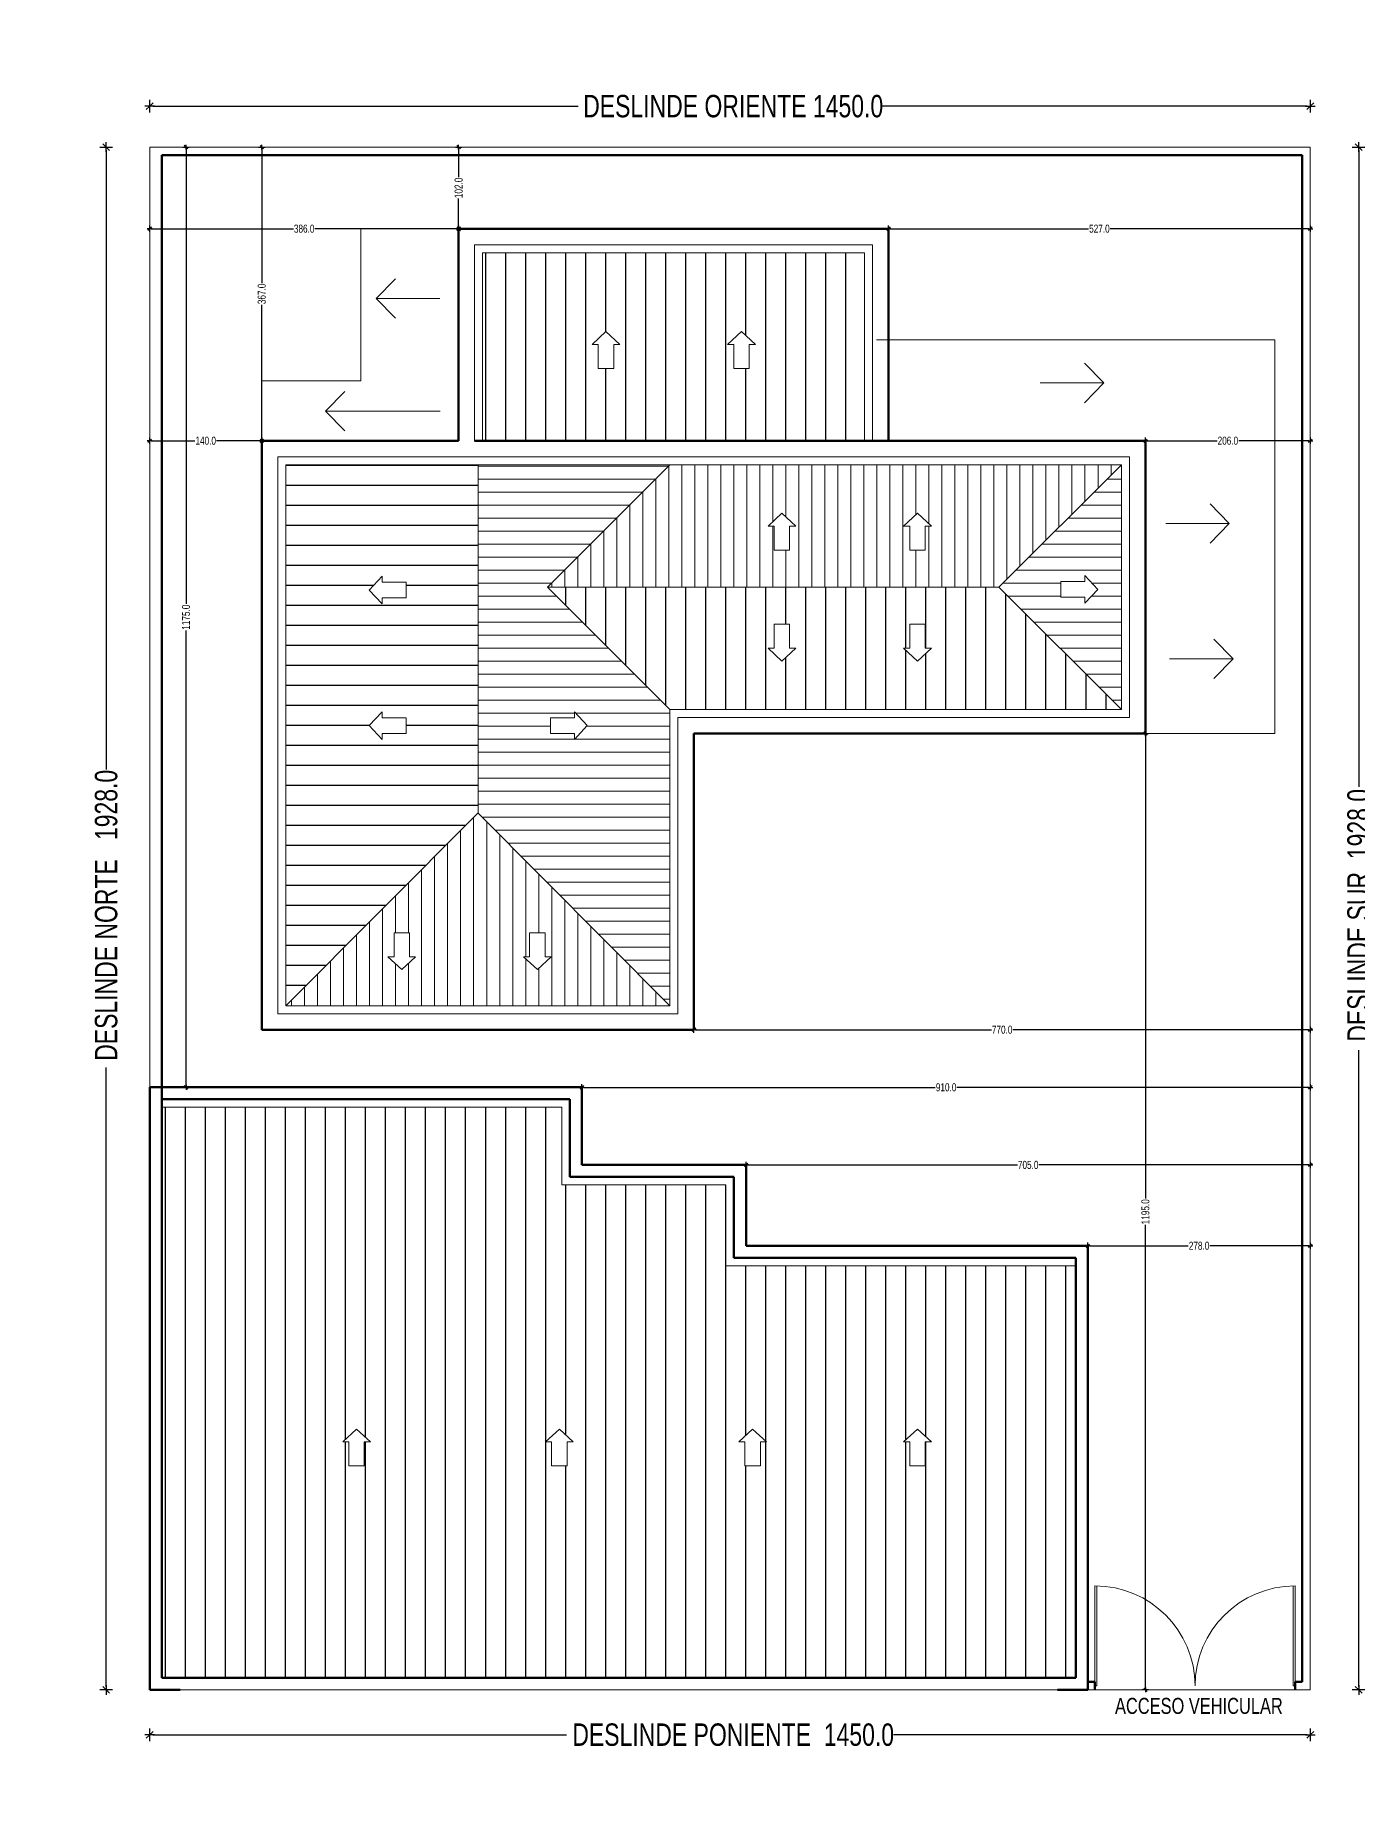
# Model space of a CAD drawing. Header units: centimetres. Extents: x 56177 to 99483, y 493 to 15482.
# Drawn here: x 72194 to 73846, y 6825 to 9037 of the extents above; entities that cross this region are included whole.
import ezdxf

# ---------------------------------------------------------------- set-up
doc = ezdxf.new("R2010")
doc.units = ezdxf.units.CM
doc.header["$MEASUREMENT"] = 0
for name, color, linetype, lineweight in [('0.1 COTAS', 52, 'Continuous', 13), ('0.15 TEXTOS', 212, 'Continuous', 20), ('0.2 VENTANAS', 2, 'Continuous', 20), ('0.5 MUROS', 1, 'Continuous', 50), ('000.2 GENERAL', 2, 'Continuous', 20)]:
    doc.layers.add(name, color=color, linetype=linetype, lineweight=lineweight)
doc.layers.add('0.12 MOBILIARIO BLOQUES', color=251, linetype='Continuous', lineweight=13, true_color=0x616161)
doc.layers.add('COLOR_ GRIS', color=253, linetype='Continuous', true_color=0xb5b5b5)
doc.layers.add('COLOR_ NARANJO', color=2, linetype='Continuous', true_color=0xffff14)
doc.styles.add('NICOLAS 2', font='swisscl.ttf')
doc.dimstyles.new('NICO CMS PEQUEÑAS', dxfattribs={"dimtxt": 10, "dimasz": 2, "dimexe": 0.18, "dimexo": 0.0625, "dimgap": 0.09, "dimtad": 0, "dimdec": 1, "dimzin": 0, "dimdsep": 46, "dimtxsty": 'NICOLAS 2', "dimblk": 'CRUZ2', "dimcen": 0.09, "dimse1": 1, "dimse2": 1, "dimclrd": 256, "dimclrt": 2, "dimadec": 0, "dimazin": 0, "dimtfac": 1, "dimtdec": 1, "dimtofl": 0, "dimtmove": 1, "dimatfit": 2, "dimldrblk": 'CRUZ2', "dimfxl": 1, "dimtolj": 1, "dimtzin": 0, "dimarcsym": 0})
pattern_1 = [(90, (1956.84, 0), (-25, 9e-15), [])]
pattern_2 = [(90, (1956.839, 0), (-16.25, 5e-15), [])]
pattern_3 = [(180, (1956.839, 0), (-2e-14, -16.25), [])]

# ---------------------------------------------------------------- blocks, each defined once
blk = doc.blocks.new('CRUZ2')
at = {"layer": 'COLOR_ NARANJO', "color": 8}
for p, q in [((-1.5, 0), (1.5, 0)), ((0, 2), (0, -2))]:
    blk.add_line(p, q, dxfattribs=at)
at = {"layer": 'COLOR_ NARANJO', "color": 4}
blk.add_lwpolyline([(-1.06, -1.06), (0, 0), (1.06, 1.06)], dxfattribs=at)
blk = doc.blocks.new('*D643')
at = {"layer": '0.1 COTAS', "lineweight": -2, "transparency": 16777216}
for p, q in [((72282.8, 8893.5), (72282.8, 8119.8)), ((72282.8, 6973.5), (72282.8, 7747.3))]:
    blk.add_line(p, q, dxfattribs=at)
at = {"layer": 'Defpoints', "color": 0, "transparency": 16777216}
for p in [(72337.1, 8897.5), (72282.8, 6969.5), (72337.1, 6969.5)]:
    blk.add_point(p, dxfattribs=at)
at = {"layer": '0.1 COTAS', "lineweight": -2, "transparency": 16777216, "xscale": 4, "yscale": 4, "zscale": 4}
for p, rotation in [((72282.8, 8897.5), 90), ((72282.8, 6969.5), 270)]:
    blk.add_blockref('CRUZ2', p, dxfattribs=dict(at, rotation=rotation))
at = {"layer": '0.1 COTAS', "color": 2, "transparency": 16777216, "insert": (72282.8, 7933.5), "char_height": 28, "attachment_point": 5, "rotation": 90, "style": 'NICOLAS 2'}
blk.add_mtext('\\A1; DESLINDE NORTE   1928.0', dxfattribs=at)
blk = doc.blocks.new('*D644')
at = {"layer": '0.1 COTAS', "lineweight": -2, "transparency": 16777216}
for p, q in [((73847.5, 8893.5), (73847.5, 8097.9)), ((73847.5, 6973.5), (73847.5, 7769.1))]:
    blk.add_line(p, q, dxfattribs=at)
at = {"layer": 'Defpoints', "color": 0, "transparency": 16777216}
for p in [(73787.1, 8897.5), (73787.1, 6969.5), (73847.5, 6969.5)]:
    blk.add_point(p, dxfattribs=at)
at = {"layer": '0.1 COTAS', "lineweight": -2, "transparency": 16777216, "xscale": 4, "yscale": 4, "zscale": 4}
for p, rotation in [((73847.5, 8897.5), 90), ((73847.5, 6969.5), 270)]:
    blk.add_blockref('CRUZ2', p, dxfattribs=dict(at, rotation=rotation))
at = {"layer": '0.1 COTAS', "color": 2, "transparency": 16777216, "insert": (73847.5, 7933.5), "char_height": 28, "attachment_point": 5, "rotation": 90, "style": 'NICOLAS 2'}
blk.add_mtext('\\A1; DESLINDE SUR  1928.0', dxfattribs=at)
blk = doc.blocks.new('*D645')
at = {"layer": '0.1 COTAS', "lineweight": -2, "transparency": 16777216}
for p, q in [((72341.1, 6913.4), (72857.7, 6913.4)), ((73783.1, 6913.4), (73266.5, 6913.4))]:
    blk.add_line(p, q, dxfattribs=at)
at = {"layer": 'Defpoints', "color": 0, "transparency": 16777216}
for p in [(72337.1, 6969.5), (73787.1, 6969.5), (73787.1, 6913.4)]:
    blk.add_point(p, dxfattribs=at)
at = {"layer": '0.1 COTAS', "lineweight": -2, "transparency": 16777216, "xscale": 4, "yscale": 4, "zscale": 4, "rotation": 180}
blk.add_blockref('CRUZ2', (72337.1, 6913.4), dxfattribs=at)
at = {"layer": '0.1 COTAS', "lineweight": -2, "transparency": 16777216, "xscale": 4, "yscale": 4, "zscale": 4}
blk.add_blockref('CRUZ2', (73787.1, 6913.4), dxfattribs=at)
at = {"layer": '0.1 COTAS', "color": 2, "transparency": 16777216, "insert": (73062.1, 6913.4), "char_height": 28, "attachment_point": 5, "style": 'NICOLAS 2'}
blk.add_mtext('\\A1; DESLINDE PONIENTE  1450.0', dxfattribs=at)
blk = doc.blocks.new('*D646')
at = {"layer": '0.1 COTAS', "lineweight": -2, "transparency": 16777216}
for p, q in [((72341.1, 8948.5), (72872.2, 8948.5)), ((73783.1, 8948.5), (73252, 8948.5))]:
    blk.add_line(p, q, dxfattribs=at)
at = {"layer": 'Defpoints', "color": 0, "transparency": 16777216}
for p in [(73787.1, 8948.5), (72337.1, 8897.5), (73787.1, 8897.5)]:
    blk.add_point(p, dxfattribs=at)
at = {"layer": '0.1 COTAS', "lineweight": -2, "transparency": 16777216, "xscale": 4, "yscale": 4, "zscale": 4, "rotation": 180}
blk.add_blockref('CRUZ2', (72337.1, 8948.5), dxfattribs=at)
at = {"layer": '0.1 COTAS', "lineweight": -2, "transparency": 16777216, "xscale": 4, "yscale": 4, "zscale": 4}
blk.add_blockref('CRUZ2', (73787.1, 8948.5), dxfattribs=at)
at = {"layer": '0.1 COTAS', "color": 2, "transparency": 16777216, "insert": (73062.1, 8948.5), "char_height": 28, "attachment_point": 5, "style": 'NICOLAS 2'}
blk.add_mtext('\\A1; DESLINDE ORIENTE 1450.0', dxfattribs=at)
blk = doc.blocks.new('*D647')
at = {"layer": '0.1 COTAS', "lineweight": -2, "transparency": 16777216}
for p, q in [((72382.5, 8895.5), (72382.5, 8326.6)), ((72382.5, 7724.5), (72382.5, 8293.5))]:
    blk.add_line(p, q, dxfattribs=at)
at = {"layer": 'Defpoints', "color": 0, "transparency": 16777216}
for p in [(72337.1, 8897.5), (72382.5, 8897.5), (72356.1, 7722.5)]:
    blk.add_point(p, dxfattribs=at)
at = {"layer": '0.1 COTAS', "lineweight": -2, "transparency": 16777216, "xscale": 2, "yscale": 2, "zscale": 2}
for p, rotation in [((72382.5, 8897.5), 90), ((72382.5, 7722.5), 270)]:
    blk.add_blockref('CRUZ2', p, dxfattribs=dict(at, rotation=rotation))
at = {"layer": '0.1 COTAS', "color": 2, "transparency": 16777216, "insert": (72382.5, 8310), "char_height": 10, "attachment_point": 5, "rotation": 90, "style": 'NICOLAS 2'}
blk.add_mtext('\\A1;1175.0', dxfattribs=at)
blk = doc.blocks.new('*D648')
at = {"layer": '0.1 COTAS', "lineweight": -2, "transparency": 16777216}
for p, q in [((72477.1, 8895.5), (72477.1, 8727.6)), ((72477.1, 8532.5), (72477.1, 8700.5))]:
    blk.add_line(p, q, dxfattribs=at)
at = {"layer": 'Defpoints', "color": 0, "transparency": 16777216}
for p in [(72477.1, 8897.5), (72477.1, 8897.5), (72477.1, 8530.5)]:
    blk.add_point(p, dxfattribs=at)
at = {"layer": '0.1 COTAS', "lineweight": -2, "transparency": 16777216, "xscale": 2, "yscale": 2, "zscale": 2}
for p, rotation in [((72477.1, 8897.5), 90), ((72477.1, 8530.5), 270)]:
    blk.add_blockref('CRUZ2', p, dxfattribs=dict(at, rotation=rotation))
at = {"layer": '0.1 COTAS', "color": 2, "transparency": 16777216, "insert": (72477.1, 8714), "char_height": 10, "attachment_point": 5, "rotation": 90, "style": 'NICOLAS 2'}
blk.add_mtext('\\A1;367.0', dxfattribs=at)
blk = doc.blocks.new('*D649')
at = {"layer": '0.1 COTAS', "lineweight": -2, "transparency": 16777216}
for p, q in [((72339.1, 8795.5), (72516.6, 8795.5)), ((72721.1, 8795.5), (72543.6, 8795.5))]:
    blk.add_line(p, q, dxfattribs=at)
at = {"layer": 'Defpoints', "color": 0, "transparency": 16777216}
for p in [(72337.1, 8795.5), (72337.1, 8795.5), (72723.1, 8795.5)]:
    blk.add_point(p, dxfattribs=at)
at = {"layer": '0.1 COTAS', "lineweight": -2, "transparency": 16777216, "xscale": 2, "yscale": 2, "zscale": 2, "rotation": 180}
blk.add_blockref('CRUZ2', (72337.1, 8795.5), dxfattribs=at)
at = {"layer": '0.1 COTAS', "lineweight": -2, "transparency": 16777216, "xscale": 2, "yscale": 2, "zscale": 2}
blk.add_blockref('CRUZ2', (72723.1, 8795.5), dxfattribs=at)
at = {"layer": '0.1 COTAS', "color": 2, "transparency": 16777216, "insert": (72530.1, 8795.5), "char_height": 10, "attachment_point": 5, "style": 'NICOLAS 2'}
blk.add_mtext('\\A1;386.0', dxfattribs=at)
blk = doc.blocks.new('*D650')
at = {"layer": '0.1 COTAS', "lineweight": -2, "transparency": 16777216}
for p, q in [((73262.1, 8795.5), (73510.1, 8795.5)), ((73785.1, 8795.5), (73537.1, 8795.5))]:
    blk.add_line(p, q, dxfattribs=at)
at = {"layer": 'Defpoints', "color": 0, "transparency": 16777216}
for p in [(73260.1, 8795.5), (73787.1, 8795.5), (73787.1, 8795.5)]:
    blk.add_point(p, dxfattribs=at)
at = {"layer": '0.1 COTAS', "lineweight": -2, "transparency": 16777216, "xscale": 2, "yscale": 2, "zscale": 2, "rotation": 180}
blk.add_blockref('CRUZ2', (73260.1, 8795.5), dxfattribs=at)
at = {"layer": '0.1 COTAS', "lineweight": -2, "transparency": 16777216, "xscale": 2, "yscale": 2, "zscale": 2}
blk.add_blockref('CRUZ2', (73787.1, 8795.5), dxfattribs=at)
at = {"layer": '0.1 COTAS', "color": 2, "transparency": 16777216, "insert": (73523.6, 8795.5), "char_height": 10, "attachment_point": 5, "style": 'NICOLAS 2'}
blk.add_mtext('\\A1;527.0', dxfattribs=at)
blk = doc.blocks.new('*D651')
at = {"layer": '0.1 COTAS', "lineweight": -2, "transparency": 16777216}
for p, q in [((72723.1, 8895.5), (72723.1, 8859.9)), ((72723.1, 8797.5), (72723.1, 8833.1))]:
    blk.add_line(p, q, dxfattribs=at)
at = {"layer": 'Defpoints', "color": 0, "transparency": 16777216}
for p in [(72722, 8897.5), (72723.1, 8897.5), (72723.1, 8795.5)]:
    blk.add_point(p, dxfattribs=at)
at = {"layer": '0.1 COTAS', "lineweight": -2, "transparency": 16777216, "xscale": 2, "yscale": 2, "zscale": 2}
for p, rotation in [((72723.1, 8897.5), 90), ((72723.1, 8795.5), 270)]:
    blk.add_blockref('CRUZ2', p, dxfattribs=dict(at, rotation=rotation))
at = {"layer": '0.1 COTAS', "color": 2, "transparency": 16777216, "insert": (72723.1, 8846.5), "char_height": 10, "attachment_point": 5, "rotation": 90, "style": 'NICOLAS 2'}
blk.add_mtext('\\A1;102.0', dxfattribs=at)
blk = doc.blocks.new('*D652')
at = {"layer": '0.1 COTAS', "lineweight": -2, "transparency": 16777216}
for p, q in [((72339.1, 8530.5), (72393.7, 8530.5)), ((72475.1, 8530.5), (72420.5, 8530.5))]:
    blk.add_line(p, q, dxfattribs=at)
at = {"layer": 'Defpoints', "color": 0, "transparency": 16777216}
for p in [(72337.1, 8530.5), (72337.1, 8530.5), (72477.1, 8530.5)]:
    blk.add_point(p, dxfattribs=at)
at = {"layer": '0.1 COTAS', "lineweight": -2, "transparency": 16777216, "xscale": 2, "yscale": 2, "zscale": 2, "rotation": 180}
blk.add_blockref('CRUZ2', (72337.1, 8530.5), dxfattribs=at)
at = {"layer": '0.1 COTAS', "lineweight": -2, "transparency": 16777216, "xscale": 2, "yscale": 2, "zscale": 2}
blk.add_blockref('CRUZ2', (72477.1, 8530.5), dxfattribs=at)
at = {"layer": '0.1 COTAS', "color": 2, "transparency": 16777216, "insert": (72407.1, 8530.5), "char_height": 10, "attachment_point": 5, "style": 'NICOLAS 2'}
blk.add_mtext('\\A1;140.0', dxfattribs=at)
blk = doc.blocks.new('*D653')
at = {"layer": '0.1 COTAS', "lineweight": -2, "transparency": 16777216}
for p, q in [((73583.1, 8530.5), (73670.6, 8530.5)), ((73785.1, 8530.5), (73697.6, 8530.5))]:
    blk.add_line(p, q, dxfattribs=at)
at = {"layer": 'Defpoints', "color": 0, "transparency": 16777216}
for p in [(73581.1, 8530.5), (73787.1, 8530.5), (73787.1, 8530.5)]:
    blk.add_point(p, dxfattribs=at)
at = {"layer": '0.1 COTAS', "lineweight": -2, "transparency": 16777216, "xscale": 2, "yscale": 2, "zscale": 2, "rotation": 180}
blk.add_blockref('CRUZ2', (73581.1, 8530.5), dxfattribs=at)
at = {"layer": '0.1 COTAS', "lineweight": -2, "transparency": 16777216, "xscale": 2, "yscale": 2, "zscale": 2}
blk.add_blockref('CRUZ2', (73787.1, 8530.5), dxfattribs=at)
at = {"layer": '0.1 COTAS', "color": 2, "transparency": 16777216, "insert": (73684.1, 8530.5), "char_height": 10, "attachment_point": 5, "style": 'NICOLAS 2'}
blk.add_mtext('\\A1;206.0', dxfattribs=at)
blk = doc.blocks.new('*D654')
at = {"layer": '0.1 COTAS', "lineweight": -2, "transparency": 16777216}
for p, q in [((73581.1, 8162.5), (73581.1, 7583.6)), ((73581.1, 6971.5), (73581.1, 7550.5))]:
    blk.add_line(p, q, dxfattribs=at)
at = {"layer": 'Defpoints', "color": 0, "transparency": 16777216}
for p in [(73581.1, 8164.5), (73581.1, 6969.5), (73581.1, 6969.5)]:
    blk.add_point(p, dxfattribs=at)
at = {"layer": '0.1 COTAS', "lineweight": -2, "transparency": 16777216, "xscale": 2, "yscale": 2, "zscale": 2}
for p, rotation in [((73581.1, 8164.5), 90), ((73581.1, 6969.5), 270)]:
    blk.add_blockref('CRUZ2', p, dxfattribs=dict(at, rotation=rotation))
at = {"layer": '0.1 COTAS', "color": 2, "transparency": 16777216, "insert": (73581.1, 7567), "char_height": 10, "attachment_point": 5, "rotation": 90, "style": 'NICOLAS 2'}
blk.add_mtext('\\A1;1195.0', dxfattribs=at)
blk = doc.blocks.new('*D655')
at = {"layer": '0.1 COTAS', "lineweight": -2, "transparency": 16777216}
for p, q in [((73511.1, 7524.5), (73634.6, 7524.5)), ((73785.1, 7524.5), (73661.6, 7524.5))]:
    blk.add_line(p, q, dxfattribs=at)
at = {"layer": 'Defpoints', "color": 0, "transparency": 16777216}
for p in [(73509.1, 7524.5), (73787.1, 7524.5), (73787.1, 7524.5)]:
    blk.add_point(p, dxfattribs=at)
at = {"layer": '0.1 COTAS', "lineweight": -2, "transparency": 16777216, "xscale": 2, "yscale": 2, "zscale": 2, "rotation": 180}
blk.add_blockref('CRUZ2', (73509.1, 7524.5), dxfattribs=at)
at = {"layer": '0.1 COTAS', "lineweight": -2, "transparency": 16777216, "xscale": 2, "yscale": 2, "zscale": 2}
blk.add_blockref('CRUZ2', (73787.1, 7524.5), dxfattribs=at)
at = {"layer": '0.1 COTAS', "color": 2, "transparency": 16777216, "insert": (73648.1, 7524.5), "char_height": 10, "attachment_point": 5, "style": 'NICOLAS 2'}
blk.add_mtext('\\A1;278.0', dxfattribs=at)
blk = doc.blocks.new('*D656')
at = {"layer": '0.1 COTAS', "lineweight": -2, "transparency": 16777216}
for p, q in [((73084.1, 7625.5), (73421.1, 7625.5)), ((73785.1, 7625.5), (73448.1, 7625.5))]:
    blk.add_line(p, q, dxfattribs=at)
at = {"layer": 'Defpoints', "color": 0, "transparency": 16777216}
for p in [(73082.1, 7625.5), (73787.1, 7625.5), (73787.1, 7625.5)]:
    blk.add_point(p, dxfattribs=at)
at = {"layer": '0.1 COTAS', "lineweight": -2, "transparency": 16777216, "xscale": 2, "yscale": 2, "zscale": 2, "rotation": 180}
blk.add_blockref('CRUZ2', (73082.1, 7625.5), dxfattribs=at)
at = {"layer": '0.1 COTAS', "lineweight": -2, "transparency": 16777216, "xscale": 2, "yscale": 2, "zscale": 2}
blk.add_blockref('CRUZ2', (73787.1, 7625.5), dxfattribs=at)
at = {"layer": '0.1 COTAS', "color": 2, "transparency": 16777216, "insert": (73434.6, 7625.5), "char_height": 10, "attachment_point": 5, "style": 'NICOLAS 2'}
blk.add_mtext('\\A1;705.0', dxfattribs=at)
blk = doc.blocks.new('*D657')
at = {"layer": '0.1 COTAS', "lineweight": -2, "transparency": 16777216}
for p, q in [((72879.1, 7722.5), (73318.5, 7722.5)), ((73785.1, 7722.5), (73345.6, 7722.5))]:
    blk.add_line(p, q, dxfattribs=at)
at = {"layer": 'Defpoints', "color": 0, "transparency": 16777216}
for p in [(72877.1, 7722.5), (73787.1, 7722.5), (73787.1, 7722.5)]:
    blk.add_point(p, dxfattribs=at)
at = {"layer": '0.1 COTAS', "lineweight": -2, "transparency": 16777216, "xscale": 2, "yscale": 2, "zscale": 2, "rotation": 180}
blk.add_blockref('CRUZ2', (72877.1, 7722.5), dxfattribs=at)
at = {"layer": '0.1 COTAS', "lineweight": -2, "transparency": 16777216, "xscale": 2, "yscale": 2, "zscale": 2}
blk.add_blockref('CRUZ2', (73787.1, 7722.5), dxfattribs=at)
at = {"layer": '0.1 COTAS', "color": 2, "transparency": 16777216, "insert": (73332.1, 7722.5), "char_height": 10, "attachment_point": 5, "style": 'NICOLAS 2'}
blk.add_mtext('\\A1;910.0', dxfattribs=at)
blk = doc.blocks.new('*D658')
at = {"layer": '0.1 COTAS', "lineweight": -2, "transparency": 16777216}
for p, q in [((73019.1, 7794.5), (73388.6, 7794.5)), ((73785.1, 7794.5), (73415.6, 7794.5))]:
    blk.add_line(p, q, dxfattribs=at)
at = {"layer": 'Defpoints', "color": 0, "transparency": 16777216}
for p in [(73017.1, 7794.5), (73787.1, 7794.5), (73787.1, 7794.5)]:
    blk.add_point(p, dxfattribs=at)
at = {"layer": '0.1 COTAS', "lineweight": -2, "transparency": 16777216, "xscale": 2, "yscale": 2, "zscale": 2, "rotation": 180}
blk.add_blockref('CRUZ2', (73017.1, 7794.5), dxfattribs=at)
at = {"layer": '0.1 COTAS', "lineweight": -2, "transparency": 16777216, "xscale": 2, "yscale": 2, "zscale": 2}
blk.add_blockref('CRUZ2', (73787.1, 7794.5), dxfattribs=at)
at = {"layer": '0.1 COTAS', "color": 2, "transparency": 16777216, "insert": (73402.1, 7794.5), "char_height": 10, "attachment_point": 5, "style": 'NICOLAS 2'}
blk.add_mtext('\\A1;770.0', dxfattribs=at)

msp = doc.modelspace()

# ---------------------------------------------------------------- hatches: boundary and pattern name
at = {"layer": '0.2 VENTANAS'}
h = msp.add_hatch(dxfattribs=at)
h.set_pattern_fill('ANSI31', color=256, scale=130, angle=495)
h.set_pattern_definition(pattern_3)
h.paths.add_polyline_path([(72987.09, 7824.53), (72987.09, 8194.53), (72834.09, 8347.53), (72987.09, 8500.53), (72747.59, 8500.53), (72747.59, 8065.03)])
h.paths.add_polyline_path([(72867.73, 8157.22), (72867.73, 8164.72), (72867.73, 8164.87), (72837.73, 8164.87), (72837.73, 8184.22), (72867.73, 8184.22), (72867.73, 8184.37), (72867.73, 8191.87), (72883.81, 8174.55)], flags=16)
h = msp.add_hatch(dxfattribs=at)
h.set_pattern_fill('ANSI31', color=256, scale=130, angle=405)
h.set_pattern_definition(pattern_2)
h.paths.add_polyline_path([(73398.09, 8347.53), (73551.09, 8500.53), (72987.09, 8500.53), (72834.09, 8347.53)])
h.paths.add_polyline_path([(73136.6, 8393.86), (73117.25, 8393.86), (73117.25, 8423.86), (73117.1, 8423.86), (73109.6, 8423.86), (73126.93, 8439.94), (73144.25, 8423.86), (73136.6, 8423.86)], flags=16)
h.paths.add_polyline_path([(73278.98, 8423.86), (73296.31, 8439.94), (73313.63, 8423.86), (73305.98, 8423.86), (73305.98, 8393.86), (73286.63, 8393.86), (73286.63, 8423.86), (73286.48, 8423.86)], flags=16)
h = msp.add_hatch(dxfattribs=at)
h.set_pattern_fill('ANSI31', color=256, scale=130, angle=495)
h.set_pattern_definition(pattern_3)
h.paths.add_polyline_path([(73551.09, 8500.53), (73398.09, 8347.53), (73551.09, 8194.53)])
h.paths.add_polyline_path([(73505.43, 8327.41), (73505.43, 8335.06), (73475.43, 8335.06), (73475.43, 8354.42), (73505.43, 8354.42), (73505.43, 8354.57), (73505.43, 8362.07), (73521.51, 8344.74)], flags=16)
h = msp.add_hatch(dxfattribs=at)
h.set_pattern_fill('ANSI31', color=256, scale=130, angle=405)
h.set_pattern_definition(pattern_2)
h.paths.add_polyline_path([(72747.34, 8065.28), (72507.09, 7824.53), (72987.09, 7824.53), (72987.09, 7824.57)])
h.paths.add_polyline_path([(72811.72, 7915.64), (72831.08, 7915.64), (72831.08, 7885.64), (72838.73, 7885.64), (72821.4, 7869.56), (72804.07, 7885.64), (72811.72, 7885.64)], flags=16)
h.paths.add_polyline_path([(72669.35, 7885.64), (72652.02, 7869.56), (72634.7, 7885.64), (72642.35, 7885.64), (72642.35, 7915.64), (72661.7, 7915.64), (72661.7, 7885.64)], flags=16)
at = {"layer": 'COLOR_ GRIS'}
h = msp.add_hatch(dxfattribs=at)
h.set_pattern_fill('ANSI31', color=256, scale=200, angle=405)
h.set_pattern_definition(pattern_1)
h.paths.add_polyline_path([(73230.09, 8765.53), (72753.09, 8765.53), (72753.09, 8530.53), (73230.09, 8530.53)])
h.paths.add_polyline_path([(72916.8, 8620.86), (72897.45, 8620.86), (72897.45, 8650.86), (72897.3, 8650.86), (72889.8, 8650.86), (72907.12, 8666.94), (72924.45, 8650.86), (72916.8, 8650.86)], flags=16)
h.paths.add_polyline_path([(73066.82, 8620.86), (73066.82, 8650.86), (73066.67, 8650.86), (73059.17, 8650.86), (73076.5, 8666.94), (73093.82, 8650.86), (73086.17, 8650.86), (73086.17, 8620.86)], flags=16)
h = msp.add_hatch(dxfattribs=at)
h.set_pattern_fill('ANSI31', color=256, scale=200, angle=495)
h.set_pattern_definition([(180, (1956.84, 0), (-3e-14, -25), [])])
h.paths.add_polyline_path([(72747.59, 8500.53), (72743.09, 8500.53), (72507.09, 8500.53), (72507.09, 7824.53), (72747.59, 8065.53)])
h.paths.add_polyline_path([(72657.45, 8164.87), (72627.45, 8164.87), (72627.45, 8157.22), (72611.37, 8174.55), (72627.45, 8191.87), (72627.45, 8184.22), (72657.45, 8184.22)], flags=16)
h.paths.add_polyline_path([(72627.45, 8326.6), (72611.37, 8343.92), (72627.45, 8361.25), (72627.45, 8353.6), (72657.45, 8353.6), (72657.45, 8334.25), (72627.45, 8334.25)], flags=16)
h = msp.add_hatch(dxfattribs=at)
h.set_pattern_fill('ANSI31', color=256, scale=200, angle=405)
h.set_pattern_definition(pattern_1)
h.paths.add_polyline_path([(73398.09, 8347.53), (72834.09, 8347.53), (72987.09, 8194.53), (73551.09, 8194.53)])
h.paths.add_polyline_path([(73313.63, 8271.19), (73296.31, 8255.11), (73278.98, 8271.19), (73286.63, 8271.19), (73286.63, 8301.19), (73305.98, 8301.19), (73305.98, 8271.19)], flags=16)
h.paths.add_polyline_path([(73144.25, 8271.19), (73126.93, 8255.11), (73109.6, 8271.19), (73117.25, 8271.19), (73117.25, 8301.19), (73136.6, 8301.19), (73136.6, 8271.19)], flags=16)
h = msp.add_hatch(dxfattribs=at)
h.set_pattern_fill('ANSI31', color=256, scale=200, angle=405)
h.set_pattern_definition(pattern_1)
h.paths.add_polyline_path([(73494.09, 7499.53), (73057.09, 7499.53), (73057.09, 7600.53), (72852.09, 7600.53), (72852.09, 7697.53), (72352.09, 7697.53), (72352.09, 6984.53), (73494.09, 6984.53)])
h.paths.add_polyline_path([(72858.62, 7249.31), (72839.27, 7249.31), (72839.27, 7279.31), (72839.12, 7279.31), (72831.62, 7279.31), (72848.95, 7295.39), (72866.27, 7279.31), (72858.62, 7279.31)], flags=16)
h.paths.add_polyline_path([(73080.7, 7249.31), (73080.7, 7279.31), (73080.55, 7279.31), (73073.05, 7279.31), (73090.37, 7295.39), (73107.7, 7279.31), (73100.05, 7279.31), (73100.05, 7249.31)], flags=16)
h.paths.add_polyline_path([(72605.23, 7249.31), (72585.88, 7249.31), (72585.88, 7279.31), (72585.73, 7279.31), (72578.23, 7279.31), (72595.56, 7295.39), (72612.88, 7279.31), (72605.23, 7279.31)], flags=16)
h.paths.add_polyline_path([(73286.63, 7249.31), (73286.63, 7279.31), (73286.48, 7279.31), (73278.98, 7279.31), (73296.31, 7295.39), (73313.63, 7279.31), (73305.98, 7279.31), (73305.98, 7249.31)], flags=16)

# ---------------------------------------------------------------- linework, layer by layer
at = {"layer": '0.12 MOBILIARIO BLOQUES'}
for p, q in [((72620.18, 8708.27), (72644.13, 8732.88)), ((72699.55, 8708.27), (72620.18, 8708.27)), ((72620.18, 8708.27), (72644.13, 8683.66)), ((73245.09, 8656.53), (73742.81, 8656.53)), ((73742.81, 8656.53), (73742.81, 8164.53)), ((73529.11, 8602.67), (73505.16, 8627.28)), ((72556.82, 8567.43), (72580.76, 8592.04)), ((73449.74, 8602.67), (73529.11, 8602.67)), ((73529.11, 8602.67), (73505.16, 8578.07)), ((72700.14, 8567.43), (72556.82, 8567.43)), ((72556.82, 8567.43), (72580.76, 8542.83)), ((73685.79, 8427.01), (73661.84, 8451.61)), ((73606.42, 8427.01), (73685.79, 8427.01)), ((73685.79, 8427.01), (73661.84, 8402.4)), ((73690.61, 8257.82), (73666.66, 8282.42)), ((73611.24, 8257.82), (73690.61, 8257.82)), ((73690.61, 8257.82), (73666.66, 8233.21)), ((73742.81, 8164.53), (73581.09, 8164.53)), ((73518.09, 6974.53), (73518.09, 7099.53)), ((73520.59, 6974.53), (73520.59, 7099.53)), ((73765.59, 6974.53), (73765.59, 7099.53)), ((73768.09, 6974.53), (73768.09, 7099.53)), ((73518.09, 6974.53), (73520.59, 6974.53)), ((73768.09, 6974.53), (73765.59, 6974.53))]:
    msp.add_line(p, q, dxfattribs=at)
msp.add_lwpolyline([(72723.09, 8795.53), (72601.09, 8795.53), (72601.09, 8605.53), (72477.09, 8605.53), (72477.09, 8530.53), (72477.09, 8530.53)], dxfattribs=at)
for centre, start, end in [((73518.09, 6974.53), 0, 90), ((73768.09, 6974.53), 90, 180)]:
    msp.add_arc(centre, 125, start, end, dxfattribs=at)
at = {"layer": '0.2 VENTANAS'}
for p, q in [((72743.09, 8775.53), (72743.09, 8530.53)), ((72743.09, 8775.53), (73240.09, 8775.53)), ((72753.09, 8765.53), (72753.09, 8530.53)), ((72753.09, 8765.53), (73230.09, 8765.53)), ((73230.09, 8765.53), (73230.09, 8530.53)), ((73240.09, 8775.53), (73240.09, 8530.53)), ((72743.09, 8510.53), (72497.09, 8510.53)), ((72497.09, 8510.53), (72497.09, 7814.53)), ((72743.09, 8500.53), (72507.09, 8500.53)), ((72507.09, 8500.53), (72507.09, 7824.53)), ((72743.09, 8510.53), (73561.09, 8510.53)), ((72743.09, 8500.53), (73551.09, 8500.53)), ((72747.59, 8065.03), (72747.59, 8500.53)), ((72834.09, 8347.53), (72987.09, 8500.53)), ((73398.09, 8347.53), (73551.09, 8500.53)), ((73551.09, 8500.53), (73551.09, 8194.53)), ((73561.09, 8510.53), (73561.09, 8184.53)), ((73398.09, 8347.53), (72834.09, 8347.53)), ((72987.09, 8194.53), (72834.09, 8347.53)), ((73551.09, 8194.53), (73398.09, 8347.53)), ((73551.09, 8194.53), (72987.09, 8194.53)), ((72987.09, 8194.53), (72987.09, 7824.53)), ((73561.09, 8184.53), (72997.09, 8184.53)), ((72997.09, 8184.53), (72997.09, 7814.53)), ((72747.09, 8065.03), (72507.09, 7824.53)), ((72747.59, 8065.03), (72987.09, 7824.53)), ((72497.09, 7814.53), (72997.09, 7814.53)), ((72507.09, 7824.53), (72987.09, 7824.53)), ((72852.09, 7697.53), (72352.09, 7697.53)), ((72852.09, 7600.53), (72852.09, 7697.53)), ((73057.09, 7600.53), (72852.09, 7600.53)), ((73057.09, 7499.53), (73057.09, 7600.53)), ((73494.09, 7499.53), (73057.09, 7499.53)), ((73271.09, 6969.53), (73471.09, 6969.53))]:
    msp.add_line(p, q, dxfattribs=at)
for points in [[(72897.45, 8650.86), (72897.3, 8650.86), (72889.8, 8650.86), (72907.12, 8666.94), (72924.45, 8650.86), (72916.95, 8650.86), (72916.8, 8650.86), (72916.8, 8620.86), (72897.45, 8620.86)], [(73066.82, 8650.86), (73066.67, 8650.86), (73059.17, 8650.86), (73076.5, 8666.94), (73093.82, 8650.86), (73086.32, 8650.86), (73086.17, 8650.86), (73086.17, 8620.86), (73066.82, 8620.86)], [(73117.25, 8423.86), (73117.1, 8423.86), (73109.6, 8423.86), (73126.93, 8439.94), (73144.25, 8423.86), (73136.75, 8423.86), (73136.6, 8423.86), (73136.6, 8393.86), (73117.25, 8393.86)], [(73286.63, 8423.86), (73286.48, 8423.86), (73278.98, 8423.86), (73296.31, 8439.94), (73313.63, 8423.86), (73306.13, 8423.86), (73305.98, 8423.86), (73305.98, 8393.86), (73286.63, 8393.86)], [(73505.43, 8354.42), (73505.43, 8354.57), (73505.43, 8362.07), (73521.51, 8344.74), (73505.43, 8327.41), (73505.43, 8334.91), (73505.43, 8335.06), (73475.43, 8335.06), (73475.43, 8354.42)], [(72627.45, 8353.6), (72627.45, 8353.75), (72627.45, 8361.25), (72611.37, 8343.92), (72627.45, 8326.6), (72627.45, 8334.1), (72627.45, 8334.25), (72657.45, 8334.25), (72657.45, 8353.6)], [(73117.25, 8271.19), (73117.1, 8271.19), (73109.6, 8271.19), (73126.93, 8255.11), (73144.25, 8271.19), (73136.75, 8271.19), (73136.6, 8271.19), (73136.6, 8301.19), (73117.25, 8301.19)], [(73286.63, 8271.19), (73286.48, 8271.19), (73278.98, 8271.19), (73296.31, 8255.11), (73313.63, 8271.19), (73306.13, 8271.19), (73305.98, 8271.19), (73305.98, 8301.19), (73286.63, 8301.19)], [(72627.45, 8184.22), (72627.45, 8184.37), (72627.45, 8191.87), (72611.37, 8174.55), (72627.45, 8157.22), (72627.45, 8164.72), (72627.45, 8164.87), (72657.45, 8164.87), (72657.45, 8184.22)], [(72867.73, 8184.22), (72867.73, 8184.37), (72867.73, 8191.87), (72883.81, 8174.55), (72867.73, 8157.22), (72867.73, 8164.72), (72867.73, 8164.87), (72837.73, 8164.87), (72837.73, 8184.22)], [(72642.35, 7885.64), (72642.2, 7885.64), (72634.7, 7885.64), (72652.02, 7869.56), (72669.35, 7885.64), (72661.85, 7885.64), (72661.7, 7885.64), (72661.7, 7915.64), (72642.35, 7915.64)], [(72811.72, 7885.64), (72811.57, 7885.64), (72804.07, 7885.64), (72821.4, 7869.56), (72838.73, 7885.64), (72831.23, 7885.64), (72831.08, 7885.64), (72831.08, 7915.64), (72811.72, 7915.64)], [(72585.88, 7279.31), (72585.73, 7279.31), (72578.23, 7279.31), (72595.56, 7295.39), (72612.88, 7279.31), (72605.38, 7279.31), (72605.23, 7279.31), (72605.23, 7249.31), (72585.88, 7249.31)], [(72839.27, 7279.31), (72839.12, 7279.31), (72831.62, 7279.31), (72848.95, 7295.39), (72866.27, 7279.31), (72858.77, 7279.31), (72858.62, 7279.31), (72858.62, 7249.31), (72839.27, 7249.31)], [(73080.7, 7279.31), (73080.55, 7279.31), (73073.05, 7279.31), (73090.37, 7295.39), (73107.7, 7279.31), (73100.2, 7279.31), (73100.05, 7279.31), (73100.05, 7249.31), (73080.7, 7249.31)], [(73286.63, 7279.31), (73286.48, 7279.31), (73278.98, 7279.31), (73296.31, 7295.39), (73313.63, 7279.31), (73306.13, 7279.31), (73305.98, 7279.31), (73305.98, 7249.31), (73286.63, 7249.31)]]:
    msp.add_lwpolyline(points, close=True, dxfattribs=at)
at = {"layer": '0.5 MUROS', "ltscale": 10}
for p, q in [((73777.09, 8887.53), (72352.09, 8887.53)), ((72352.09, 8887.53), (72352.09, 6984.53)), ((73777.09, 6979.53), (73777.09, 8887.53)), ((72723.09, 8795.53), (72723.09, 8530.53)), ((72723.09, 8795.53), (73043.09, 8795.53)), ((73043.09, 8795.53), (73058.09, 8795.53)), ((73058.09, 8795.53), (73245.09, 8795.53)), ((73245.09, 8795.53), (73260.09, 8795.53)), ((73260.09, 8795.53), (73260.09, 8530.53)), ((72723.09, 8530.53), (72477.09, 8530.53)), ((72477.09, 8530.53), (72477.09, 7794.53)), ((72743.09, 8530.53), (73581.09, 8530.53)), ((73581.09, 8530.53), (73581.09, 8164.53)), ((72747.59, 8348.03), (72747.59, 8348.03)), ((73581.09, 8164.53), (73017.09, 8164.53)), ((73017.09, 8164.53), (73017.09, 7794.53)), ((72477.09, 7794.53), (73017.09, 7794.53)), ((72877.09, 7722.53), (72337.09, 7722.53)), ((72337.09, 6969.53), (72337.09, 7722.53)), ((72877.09, 7625.53), (72877.09, 7722.53)), ((72862.09, 7707.53), (72352.09, 7707.53)), ((72352.09, 7707.53), (72352.09, 6984.53)), ((72862.09, 7610.53), (72862.09, 7707.53)), ((73067.09, 7610.53), (72862.09, 7610.53)), ((73082.09, 7625.53), (72877.09, 7625.53)), ((73067.09, 7509.53), (73067.09, 7610.53)), ((73082.09, 7524.53), (73082.09, 7625.53)), ((73509.09, 7524.53), (73082.09, 7524.53)), ((73509.09, 6969.53), (73509.09, 7524.53)), ((73494.09, 7509.53), (73067.09, 7509.53)), ((73494.09, 6984.53), (73494.09, 7509.53)), ((72375.09, 6969.53), (72337.09, 6969.53)), ((72352.09, 6984.53), (73494.09, 6984.53)), ((73494.09, 6969.53), (73471.09, 6969.53)), ((73509.09, 6969.53), (73494.09, 6969.53)), ((73518.09, 6979.53), (73509.09, 6979.53)), ((73518.09, 6979.53), (73518.09, 6969.53)), ((73777.09, 6979.53), (73768.09, 6979.53)), ((73768.09, 6979.53), (73768.09, 6969.53))]:
    msp.add_line(p, q, dxfattribs=at)
at = {"layer": '000.2 GENERAL', "ltscale": 10}
for p, q in [((73787.09, 8897.53), (72337.09, 8897.53)), ((72337.09, 6969.53), (72337.09, 8897.53)), ((73787.09, 6969.53), (73787.09, 8897.53)), ((72337.09, 6969.53), (73787.09, 6969.53))]:
    msp.add_line(p, q, dxfattribs=at)

# ---------------------------------------------------------------- texts
at = {"layer": '0.15 TEXTOS', "insert": (73543.1, 6959.53), "char_height": 20, "width": 489.6147, "attachment_point": 1, "style": 'NICOLAS 2'}
msp.add_mtext('ACCESO VEHICULAR', dxfattribs=at)

# ---------------------------------------------------------------- dimensions: what is measured, and where the dimension line sits
at = {"layer": '0.1 COTAS'}
for base, p1, p2, text, picture, middle in [((73787.09, 8948.53), (72337.09, 8897.53), (73787.09, 8897.53), ' DESLINDE ORIENTE <>', '*D646', (73062.09, 8948.53)), ((73787.09, 6913.44), (72337.09, 6969.53), (73787.09, 6969.53), ' DESLINDE PONIENTE  <>', '*D645', (73062.09, 6913.44))]:
    dim = msp.add_linear_dim(base=base, p1=p1, p2=p2, text=text, dimstyle='NICO CMS PEQUEÑAS', override={"dimscale": 4, "dimtxt": 7, "dimasz": 1}, dxfattribs=at)
    dim.commit()
    dim.dimension.update_dxf_attribs({"geometry": picture, "text_midpoint": middle})
for base, p1, p2, text, picture, middle in [((72282.85, 6969.53), (72337.09, 8897.53), (72337.09, 6969.53), ' DESLINDE NORTE   <>', '*D643', (72282.85, 7933.53)), ((73847.53, 6969.53), (73787.09, 8897.53), (73787.09, 6969.53), ' DESLINDE SUR  <>', '*D644', (73847.53, 7933.53))]:
    dim = msp.add_linear_dim(base=base, p1=p1, p2=p2, angle=90, text=text, dimstyle='NICO CMS PEQUEÑAS', override={"dimscale": 4, "dimtxt": 7, "dimasz": 1}, dxfattribs=at)
    dim.commit()
    dim.dimension.update_dxf_attribs({"geometry": picture, "text_midpoint": middle})
for base, p1, p2, picture, middle in [((72382.5, 8897.53), (72356.09, 7722.53), (72337.09, 8897.53), '*D647', (72382.5, 8310.03)), ((72477.09, 8897.53), (72477.09, 8530.53), (72477.09, 8897.53), '*D648', (72477.09, 8714.03)), ((72723.09, 8897.53), (72723.09, 8795.53), (72722.03, 8897.53), '*D651', (72723.09, 8846.53)), ((73581.09, 6969.53), (73581.09, 8164.53), (73581.09, 6969.53), '*D654', (73581.09, 7567.03))]:
    dim = msp.add_linear_dim(base=base, p1=p1, p2=p2, angle=90, dimstyle='NICO CMS PEQUEÑAS', dxfattribs=at)
    dim.commit()
    dim.dimension.update_dxf_attribs({"geometry": picture, "text_midpoint": middle})
for base, p1, p2, picture, middle in [((72337.09, 8795.53), (72723.09, 8795.53), (72337.09, 8795.53), '*D649', (72530.09, 8795.53)), ((73787.09, 8795.53), (73260.09, 8795.53), (73787.09, 8795.53), '*D650', (73523.59, 8795.53)), ((72337.09, 8530.53), (72477.09, 8530.53), (72337.09, 8530.53), '*D652', (72407.09, 8530.53)), ((73787.09, 8530.53), (73581.09, 8530.53), (73787.09, 8530.53), '*D653', (73684.09, 8530.53)), ((73787.09, 7794.53), (73017.09, 7794.53), (73787.09, 7794.53), '*D658', (73402.09, 7794.53)), ((73787.09, 7722.53), (72877.09, 7722.53), (73787.09, 7722.53), '*D657', (73332.09, 7722.53)), ((73787.09, 7625.53), (73082.09, 7625.53), (73787.09, 7625.53), '*D656', (73434.59, 7625.53)), ((73787.09, 7524.53), (73509.09, 7524.53), (73787.09, 7524.53), '*D655', (73648.09, 7524.53))]:
    dim = msp.add_linear_dim(base=base, p1=p1, p2=p2, dimstyle='NICO CMS PEQUEÑAS', dxfattribs=at)
    dim.commit()
    dim.dimension.update_dxf_attribs({"geometry": picture, "text_midpoint": middle})

doc.saveas('drawing.dxf')
